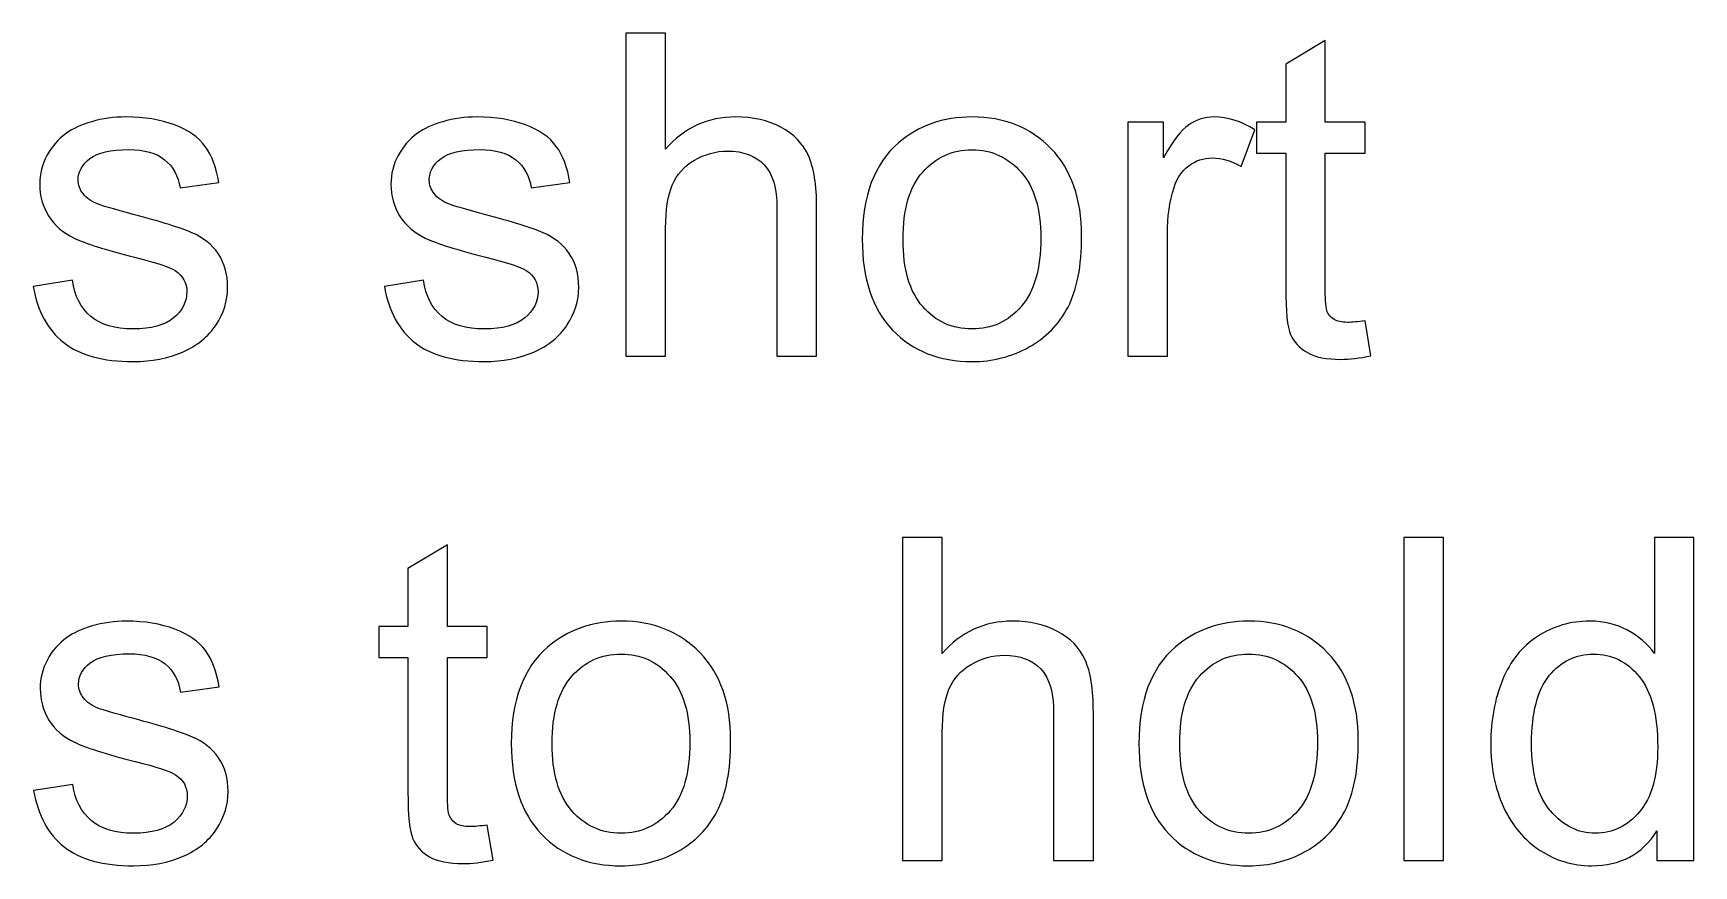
# Model space of a CAD drawing. Header units: centimetres. Extents: x -24.8 to 34.2, y -10 to 25.5.
# Drawn here: x -15.518 to -12.404, y 13.323 to 14.885 of the extents above; entities that cross this region are included whole.
import ezdxf

# ---------------------------------------------------------------- set-up
doc = ezdxf.new("R2010")
doc.units = ezdxf.units.CM
doc.header["$MEASUREMENT"] = 0
doc.layers.add('Layer 1', color=7, linetype='Continuous')

msp = doc.modelspace()

# ---------------------------------------------------------------- linework, layer by layer
at = {"layer": 'Layer 1', "color": 250}
for points, knots in [([(-14.40651, 14.27911), (-14.40651, 14.27911), (-14.40651, 14.88518), (-14.40651, 14.88518), (-14.40651, 14.88518), (-14.40651, 14.88518), (-14.33215, 14.88518), (-14.33215, 14.88518), (-14.33215, 14.88518), (-14.33215, 14.88518), (-14.33215, 14.66773), (-14.33215, 14.66773), (-14.33215, 14.66773), (-14.29743, 14.70794), (-14.25355, 14.72812), (-14.20063, 14.72812), (-14.20063, 14.72812), (-14.16818, 14.72812), (-14.13995, 14.72163), (-14.11596, 14.70879), (-14.11596, 14.70879), (-14.09198, 14.69609), (-14.07476, 14.67831), (-14.06446, 14.65573), (-14.06446, 14.65573), (-14.05416, 14.63316), (-14.04894, 14.60028), (-14.04894, 14.55738), (-14.04894, 14.55738), (-14.04894, 14.55738), (-14.04894, 14.27911), (-14.04894, 14.27911), (-14.04894, 14.27911), (-14.04894, 14.27911), (-14.12344, 14.27911), (-14.12344, 14.27911), (-14.12344, 14.27911), (-14.12344, 14.27911), (-14.12344, 14.55738), (-14.12344, 14.55738), (-14.12344, 14.55738), (-14.12344, 14.59449), (-14.13149, 14.62158), (-14.14757, 14.63852), (-14.14757, 14.63852), (-14.16366, 14.65545), (-14.18652, 14.66406), (-14.21601, 14.66406), (-14.21601, 14.66406), (-14.23803, 14.66406), (-14.25877, 14.65827), (-14.27824, 14.64684), (-14.27824, 14.64684), (-14.29771, 14.63541), (-14.31154, 14.61989), (-14.31973, 14.60028), (-14.31973, 14.60028), (-14.32805, 14.5808), (-14.33215, 14.55371), (-14.33215, 14.51928), (-14.33215, 14.51928), (-14.33215, 14.51928), (-14.33215, 14.27911), (-14.33215, 14.27911), (-14.33215, 14.27911), (-14.33215, 14.27911), (-14.40651, 14.27911), (-14.40651, 14.27911)], [0, 0, 0, 0, 0.0588235, 0.0588235, 0.0588235, 0.0588235, 0.1176471, 0.1176471, 0.1176471, 0.1176471, 0.1764706, 0.1764706, 0.1764706, 0.1764706, 0.2352941, 0.2352941, 0.2352941, 0.2352941, 0.2941176, 0.2941176, 0.2941176, 0.2941176, 0.3529412, 0.3529412, 0.3529412, 0.3529412, 0.4117647, 0.4117647, 0.4117647, 0.4117647, 0.4705882, 0.4705882, 0.4705882, 0.4705882, 0.5294118, 0.5294118, 0.5294118, 0.5294118, 0.5882353, 0.5882353, 0.5882353, 0.5882353, 0.6470588, 0.6470588, 0.6470588, 0.6470588, 0.7058824, 0.7058824, 0.7058824, 0.7058824, 0.7647059, 0.7647059, 0.7647059, 0.7647059, 0.8235294, 0.8235294, 0.8235294, 0.8235294, 0.8823529, 0.8823529, 0.8823529, 0.8823529, 0.9411765, 0.9411765, 0.9411765, 0.9411765, 1, 1, 1, 1]), ([(-13.02039, 14.34571), (-13.02039, 14.34571), (-13.00967, 14.27996), (-13.00967, 14.27996), (-13.00967, 14.27996), (-13.03055, 14.27558), (-13.04932, 14.27332), (-13.06583, 14.27332), (-13.06583, 14.27332), (-13.09292, 14.27332), (-13.11381, 14.27756), (-13.12877, 14.28617), (-13.12877, 14.28617), (-13.14358, 14.29463), (-13.15402, 14.30592), (-13.16009, 14.31989), (-13.16009, 14.31989), (-13.16616, 14.33372), (-13.16926, 14.36307), (-13.16926, 14.40766), (-13.16926, 14.40766), (-13.16926, 14.40766), (-13.16926, 14.66025), (-13.16926, 14.66025), (-13.16926, 14.66025), (-13.16926, 14.66025), (-13.22387, 14.66025), (-13.22387, 14.66025), (-13.22387, 14.66025), (-13.22387, 14.66025), (-13.22387, 14.7181), (-13.22387, 14.7181), (-13.22387, 14.7181), (-13.22387, 14.7181), (-13.16926, 14.7181), (-13.16926, 14.7181), (-13.16926, 14.7181), (-13.16926, 14.7181), (-13.16926, 14.8269), (-13.16926, 14.8269), (-13.16926, 14.8269), (-13.16926, 14.8269), (-13.09518, 14.87149), (-13.09518, 14.87149), (-13.09518, 14.87149), (-13.09518, 14.87149), (-13.09518, 14.7181), (-13.09518, 14.7181), (-13.09518, 14.7181), (-13.09518, 14.7181), (-13.02039, 14.7181), (-13.02039, 14.7181), (-13.02039, 14.7181), (-13.02039, 14.7181), (-13.02039, 14.66025), (-13.02039, 14.66025), (-13.02039, 14.66025), (-13.02039, 14.66025), (-13.09518, 14.66025), (-13.09518, 14.66025), (-13.09518, 14.66025), (-13.09518, 14.66025), (-13.09518, 14.40357), (-13.09518, 14.40357), (-13.09518, 14.40357), (-13.09518, 14.38226), (-13.09391, 14.36871), (-13.09137, 14.36265), (-13.09137, 14.36265), (-13.08869, 14.35658), (-13.08446, 14.35178), (-13.07853, 14.34811), (-13.07853, 14.34811), (-13.0726, 14.34459), (-13.06414, 14.34275), (-13.05313, 14.34275), (-13.05313, 14.34275), (-13.0448, 14.34275), (-13.03394, 14.34374), (-13.02039, 14.34571)], [0, 0, 0, 0, 0.05, 0.05, 0.05, 0.05, 0.1, 0.1, 0.1, 0.1, 0.15, 0.15, 0.15, 0.15, 0.2, 0.2, 0.2, 0.2, 0.25, 0.25, 0.25, 0.25, 0.3, 0.3, 0.3, 0.3, 0.35, 0.35, 0.35, 0.35, 0.4, 0.4, 0.4, 0.4, 0.45, 0.45, 0.45, 0.45, 0.5, 0.5, 0.5, 0.5, 0.55, 0.55, 0.55, 0.55, 0.6, 0.6, 0.6, 0.6, 0.65, 0.65, 0.65, 0.65, 0.7, 0.7, 0.7, 0.7, 0.75, 0.75, 0.75, 0.75, 0.8, 0.8, 0.8, 0.8, 0.85, 0.85, 0.85, 0.85, 0.9, 0.9, 0.9, 0.9, 0.95, 0.95, 0.95, 0.95, 1, 1, 1, 1]), ([(-15.51817, 14.4102), (-15.51817, 14.4102), (-15.44466, 14.42177), (-15.44466, 14.42177), (-15.44466, 14.42177), (-15.44056, 14.39228), (-15.42899, 14.3697), (-15.41008, 14.3539), (-15.41008, 14.3539), (-15.39132, 14.33824), (-15.36493, 14.33033), (-15.33092, 14.33033), (-15.33092, 14.33033), (-15.29677, 14.33033), (-15.27137, 14.33739), (-15.25486, 14.35122), (-15.25486, 14.35122), (-15.23835, 14.36519), (-15.23003, 14.38156), (-15.23003, 14.40018), (-15.23003, 14.40018), (-15.23003, 14.41712), (-15.23737, 14.43024), (-15.25204, 14.43998), (-15.25204, 14.43998), (-15.2622, 14.44661), (-15.2876, 14.45493), (-15.3281, 14.46509), (-15.3281, 14.46509), (-15.38257, 14.47892), (-15.42053, 14.49078), (-15.44155, 14.50093), (-15.44155, 14.50093), (-15.46258, 14.51095), (-15.47866, 14.52492), (-15.48953, 14.5427), (-15.48953, 14.5427), (-15.50039, 14.56048), (-15.5059, 14.5801), (-15.5059, 14.60155), (-15.5059, 14.60155), (-15.5059, 14.62116), (-15.50138, 14.63922), (-15.49235, 14.65587), (-15.49235, 14.65587), (-15.48346, 14.67267), (-15.47119, 14.68649), (-15.4558, 14.6975), (-15.4558, 14.6975), (-15.44423, 14.70597), (-15.42843, 14.71331), (-15.40853, 14.71923), (-15.40853, 14.71923), (-15.38849, 14.72516), (-15.36705, 14.72812), (-15.34419, 14.72812), (-15.34419, 14.72812), (-15.30976, 14.72812), (-15.27956, 14.72304), (-15.25345, 14.71316), (-15.25345, 14.71316), (-15.22735, 14.70329), (-15.20816, 14.68988), (-15.19574, 14.67295), (-15.19574, 14.67295), (-15.18332, 14.65587), (-15.17485, 14.6333), (-15.1702, 14.60493), (-15.1702, 14.60493), (-15.1702, 14.60493), (-15.24287, 14.59491), (-15.24287, 14.59491), (-15.24287, 14.59491), (-15.24626, 14.61749), (-15.25585, 14.63513), (-15.27166, 14.64783), (-15.27166, 14.64783), (-15.28746, 14.66053), (-15.3099, 14.66688), (-15.33882, 14.66688), (-15.33882, 14.66688), (-15.37297, 14.66688), (-15.39738, 14.66124), (-15.41192, 14.64995), (-15.41192, 14.64995), (-15.42659, 14.63866), (-15.43393, 14.62539), (-15.43393, 14.6103), (-15.43393, 14.6103), (-15.43393, 14.60056), (-15.43083, 14.59195), (-15.42476, 14.58419), (-15.42476, 14.58419), (-15.41869, 14.57615), (-15.40924, 14.56966), (-15.39626, 14.56429), (-15.39626, 14.56429), (-15.38878, 14.56161), (-15.3669, 14.55526), (-15.3305, 14.54538), (-15.3305, 14.54538), (-15.27786, 14.53127), (-15.24118, 14.51984), (-15.22043, 14.51081), (-15.22043, 14.51081), (-15.19955, 14.50192), (-15.18318, 14.4888), (-15.17133, 14.47173), (-15.17133, 14.47173), (-15.15947, 14.45465), (-15.15355, 14.43348), (-15.15355, 14.40808), (-15.15355, 14.40808), (-15.15355, 14.38325), (-15.16088, 14.35997), (-15.17528, 14.33795), (-15.17528, 14.33795), (-15.18981, 14.31608), (-15.2107, 14.29915), (-15.23793, 14.28715), (-15.23793, 14.28715), (-15.26516, 14.27516), (-15.29607, 14.26923), (-15.3305, 14.26923), (-15.3305, 14.26923), (-15.38765, 14.26923), (-15.43111, 14.28109), (-15.46103, 14.30479), (-15.46103, 14.30479), (-15.49094, 14.3285), (-15.50999, 14.36363), (-15.51817, 14.4102)], [0, 0, 0, 0, 0.030303, 0.030303, 0.030303, 0.030303, 0.0606061, 0.0606061, 0.0606061, 0.0606061, 0.0909091, 0.0909091, 0.0909091, 0.0909091, 0.1212121, 0.1212121, 0.1212121, 0.1212121, 0.1515152, 0.1515152, 0.1515152, 0.1515152, 0.1818182, 0.1818182, 0.1818182, 0.1818182, 0.2121212, 0.2121212, 0.2121212, 0.2121212, 0.2424242, 0.2424242, 0.2424242, 0.2424242, 0.2727273, 0.2727273, 0.2727273, 0.2727273, 0.3030303, 0.3030303, 0.3030303, 0.3030303, 0.3333333, 0.3333333, 0.3333333, 0.3333333, 0.3636364, 0.3636364, 0.3636364, 0.3636364, 0.3939394, 0.3939394, 0.3939394, 0.3939394, 0.4242424, 0.4242424, 0.4242424, 0.4242424, 0.4545455, 0.4545455, 0.4545455, 0.4545455, 0.4848485, 0.4848485, 0.4848485, 0.4848485, 0.5151515, 0.5151515, 0.5151515, 0.5151515, 0.5454545, 0.5454545, 0.5454545, 0.5454545, 0.5757576, 0.5757576, 0.5757576, 0.5757576, 0.6060606, 0.6060606, 0.6060606, 0.6060606, 0.6363636, 0.6363636, 0.6363636, 0.6363636, 0.6666667, 0.6666667, 0.6666667, 0.6666667, 0.6969697, 0.6969697, 0.6969697, 0.6969697, 0.7272727, 0.7272727, 0.7272727, 0.7272727, 0.7575758, 0.7575758, 0.7575758, 0.7575758, 0.7878788, 0.7878788, 0.7878788, 0.7878788, 0.8181818, 0.8181818, 0.8181818, 0.8181818, 0.8484848, 0.8484848, 0.8484848, 0.8484848, 0.8787879, 0.8787879, 0.8787879, 0.8787879, 0.9090909, 0.9090909, 0.9090909, 0.9090909, 0.9393939, 0.9393939, 0.9393939, 0.9393939, 0.969697, 0.969697, 0.969697, 0.969697, 1, 1, 1, 1]), ([(-14.85961, 14.4102), (-14.85961, 14.4102), (-14.7861, 14.42177), (-14.7861, 14.42177), (-14.7861, 14.42177), (-14.782, 14.39228), (-14.77043, 14.3697), (-14.75152, 14.3539), (-14.75152, 14.3539), (-14.73276, 14.33824), (-14.70637, 14.33033), (-14.67236, 14.33033), (-14.67236, 14.33033), (-14.63821, 14.33033), (-14.61281, 14.33739), (-14.5963, 14.35122), (-14.5963, 14.35122), (-14.57979, 14.36519), (-14.57147, 14.38156), (-14.57147, 14.40018), (-14.57147, 14.40018), (-14.57147, 14.41712), (-14.57881, 14.43024), (-14.59348, 14.43998), (-14.59348, 14.43998), (-14.60364, 14.44661), (-14.62904, 14.45493), (-14.66954, 14.46509), (-14.66954, 14.46509), (-14.72401, 14.47892), (-14.76197, 14.49078), (-14.78299, 14.50093), (-14.78299, 14.50093), (-14.80402, 14.51095), (-14.8201, 14.52492), (-14.83097, 14.5427), (-14.83097, 14.5427), (-14.84183, 14.56048), (-14.84734, 14.5801), (-14.84734, 14.60155), (-14.84734, 14.60155), (-14.84734, 14.62116), (-14.84282, 14.63922), (-14.83379, 14.65587), (-14.83379, 14.65587), (-14.8249, 14.67267), (-14.81263, 14.68649), (-14.79724, 14.6975), (-14.79724, 14.6975), (-14.78567, 14.70597), (-14.76987, 14.71331), (-14.74997, 14.71923), (-14.74997, 14.71923), (-14.72993, 14.72516), (-14.70849, 14.72812), (-14.68563, 14.72812), (-14.68563, 14.72812), (-14.6512, 14.72812), (-14.621, 14.72304), (-14.59489, 14.71316), (-14.59489, 14.71316), (-14.56879, 14.70329), (-14.5496, 14.68988), (-14.53718, 14.67295), (-14.53718, 14.67295), (-14.52476, 14.65587), (-14.51629, 14.6333), (-14.51164, 14.60493), (-14.51164, 14.60493), (-14.51164, 14.60493), (-14.58431, 14.59491), (-14.58431, 14.59491), (-14.58431, 14.59491), (-14.5877, 14.61749), (-14.59729, 14.63513), (-14.6131, 14.64783), (-14.6131, 14.64783), (-14.6289, 14.66053), (-14.65134, 14.66688), (-14.68026, 14.66688), (-14.68026, 14.66688), (-14.71441, 14.66688), (-14.73882, 14.66124), (-14.75336, 14.64995), (-14.75336, 14.64995), (-14.76803, 14.63866), (-14.77537, 14.62539), (-14.77537, 14.6103), (-14.77537, 14.6103), (-14.77537, 14.60056), (-14.77227, 14.59195), (-14.7662, 14.58419), (-14.7662, 14.58419), (-14.76013, 14.57615), (-14.75068, 14.56966), (-14.7377, 14.56429), (-14.7377, 14.56429), (-14.73022, 14.56161), (-14.70834, 14.55526), (-14.67194, 14.54538), (-14.67194, 14.54538), (-14.6193, 14.53127), (-14.58262, 14.51984), (-14.56187, 14.51081), (-14.56187, 14.51081), (-14.54099, 14.50192), (-14.52462, 14.4888), (-14.51277, 14.47173), (-14.51277, 14.47173), (-14.50091, 14.45465), (-14.49499, 14.43348), (-14.49499, 14.40808), (-14.49499, 14.40808), (-14.49499, 14.38325), (-14.50232, 14.35997), (-14.51672, 14.33795), (-14.51672, 14.33795), (-14.53125, 14.31608), (-14.55214, 14.29915), (-14.57937, 14.28715), (-14.57937, 14.28715), (-14.6066, 14.27516), (-14.63751, 14.26923), (-14.67194, 14.26923), (-14.67194, 14.26923), (-14.72909, 14.26923), (-14.77255, 14.28109), (-14.80247, 14.30479), (-14.80247, 14.30479), (-14.83238, 14.3285), (-14.85143, 14.36363), (-14.85961, 14.4102)], [0, 0, 0, 0, 0.030303, 0.030303, 0.030303, 0.030303, 0.0606061, 0.0606061, 0.0606061, 0.0606061, 0.0909091, 0.0909091, 0.0909091, 0.0909091, 0.1212121, 0.1212121, 0.1212121, 0.1212121, 0.1515152, 0.1515152, 0.1515152, 0.1515152, 0.1818182, 0.1818182, 0.1818182, 0.1818182, 0.2121212, 0.2121212, 0.2121212, 0.2121212, 0.2424242, 0.2424242, 0.2424242, 0.2424242, 0.2727273, 0.2727273, 0.2727273, 0.2727273, 0.3030303, 0.3030303, 0.3030303, 0.3030303, 0.3333333, 0.3333333, 0.3333333, 0.3333333, 0.3636364, 0.3636364, 0.3636364, 0.3636364, 0.3939394, 0.3939394, 0.3939394, 0.3939394, 0.4242424, 0.4242424, 0.4242424, 0.4242424, 0.4545455, 0.4545455, 0.4545455, 0.4545455, 0.4848485, 0.4848485, 0.4848485, 0.4848485, 0.5151515, 0.5151515, 0.5151515, 0.5151515, 0.5454545, 0.5454545, 0.5454545, 0.5454545, 0.5757576, 0.5757576, 0.5757576, 0.5757576, 0.6060606, 0.6060606, 0.6060606, 0.6060606, 0.6363636, 0.6363636, 0.6363636, 0.6363636, 0.6666667, 0.6666667, 0.6666667, 0.6666667, 0.6969697, 0.6969697, 0.6969697, 0.6969697, 0.7272727, 0.7272727, 0.7272727, 0.7272727, 0.7575758, 0.7575758, 0.7575758, 0.7575758, 0.7878788, 0.7878788, 0.7878788, 0.7878788, 0.8181818, 0.8181818, 0.8181818, 0.8181818, 0.8484848, 0.8484848, 0.8484848, 0.8484848, 0.8787879, 0.8787879, 0.8787879, 0.8787879, 0.9090909, 0.9090909, 0.9090909, 0.9090909, 0.9393939, 0.9393939, 0.9393939, 0.9393939, 0.969697, 0.969697, 0.969697, 0.969697, 1, 1, 1, 1]), ([(-13.96343, 14.49868), (-13.96343, 14.57996), (-13.94085, 14.64021), (-13.89556, 14.6793), (-13.89556, 14.6793), (-13.85788, 14.71175), (-13.81188, 14.72812), (-13.75755, 14.72812), (-13.75755, 14.72812), (-13.69715, 14.72812), (-13.64777, 14.70837), (-13.60953, 14.66871), (-13.60953, 14.66871), (-13.57114, 14.6292), (-13.55209, 14.57459), (-13.55209, 14.50489), (-13.55209, 14.50489), (-13.55209, 14.4483), (-13.56056, 14.40385), (-13.57749, 14.37154), (-13.57749, 14.37154), (-13.59443, 14.33908), (-13.61912, 14.31396), (-13.65143, 14.29604), (-13.65143, 14.29604), (-13.68389, 14.27812), (-13.71917, 14.26923), (-13.75755, 14.26923), (-13.75755, 14.26923), (-13.81893, 14.26923), (-13.8686, 14.28885), (-13.90656, 14.32836), (-13.90656, 14.32836), (-13.94452, 14.36773), (-13.96343, 14.42445), (-13.96343, 14.49868)], [0, 0, 0, 0, 0.1111111, 0.1111111, 0.1111111, 0.1111111, 0.2222222, 0.2222222, 0.2222222, 0.2222222, 0.3333333, 0.3333333, 0.3333333, 0.3333333, 0.4444444, 0.4444444, 0.4444444, 0.4444444, 0.5555556, 0.5555556, 0.5555556, 0.5555556, 0.6666667, 0.6666667, 0.6666667, 0.6666667, 0.7777778, 0.7777778, 0.7777778, 0.7777778, 0.8888889, 0.8888889, 0.8888889, 0.8888889, 1, 1, 1, 1]), ([(-13.4656, 14.27911), (-13.4656, 14.27911), (-13.4656, 14.7181), (-13.4656, 14.7181), (-13.4656, 14.7181), (-13.4656, 14.7181), (-13.39871, 14.7181), (-13.39871, 14.7181), (-13.39871, 14.7181), (-13.39871, 14.7181), (-13.39871, 14.65164), (-13.39871, 14.65164), (-13.39871, 14.65164), (-13.38164, 14.68268), (-13.36583, 14.70329), (-13.3513, 14.71316), (-13.3513, 14.71316), (-13.3369, 14.72304), (-13.32096, 14.72812), (-13.3036, 14.72812), (-13.3036, 14.72812), (-13.27849, 14.72812), (-13.25309, 14.72008), (-13.22712, 14.70413), (-13.22712, 14.70413), (-13.22712, 14.70413), (-13.2528, 14.63499), (-13.2528, 14.63499), (-13.2528, 14.63499), (-13.27087, 14.64585), (-13.28907, 14.65122), (-13.30727, 14.65122), (-13.30727, 14.65122), (-13.32364, 14.65122), (-13.33817, 14.64628), (-13.35116, 14.63654), (-13.35116, 14.63654), (-13.36414, 14.62666), (-13.37331, 14.61312), (-13.37881, 14.59576), (-13.37881, 14.59576), (-13.38714, 14.56937), (-13.39123, 14.54045), (-13.39123, 14.50898), (-13.39123, 14.50898), (-13.39123, 14.50898), (-13.39123, 14.27911), (-13.39123, 14.27911), (-13.39123, 14.27911), (-13.39123, 14.27911), (-13.4656, 14.27911), (-13.4656, 14.27911)], [0, 0, 0, 0, 0.0769231, 0.0769231, 0.0769231, 0.0769231, 0.1538462, 0.1538462, 0.1538462, 0.1538462, 0.2307692, 0.2307692, 0.2307692, 0.2307692, 0.3076923, 0.3076923, 0.3076923, 0.3076923, 0.3846154, 0.3846154, 0.3846154, 0.3846154, 0.4615385, 0.4615385, 0.4615385, 0.4615385, 0.5384615, 0.5384615, 0.5384615, 0.5384615, 0.6153846, 0.6153846, 0.6153846, 0.6153846, 0.6923077, 0.6923077, 0.6923077, 0.6923077, 0.7692308, 0.7692308, 0.7692308, 0.7692308, 0.8461538, 0.8461538, 0.8461538, 0.8461538, 0.9230769, 0.9230769, 0.9230769, 0.9230769, 1, 1, 1, 1]), ([(-13.88695, 14.49868), (-13.88695, 14.44237), (-13.87467, 14.40032), (-13.85012, 14.37238), (-13.85012, 14.37238), (-13.82556, 14.3443), (-13.79466, 14.33033), (-13.75755, 14.33033), (-13.75755, 14.33033), (-13.72058, 14.33033), (-13.68982, 14.34444), (-13.66526, 14.37252), (-13.66526, 14.37252), (-13.64085, 14.40061), (-13.62858, 14.4435), (-13.62858, 14.50108), (-13.62858, 14.50108), (-13.62858, 14.5554), (-13.64085, 14.59661), (-13.66555, 14.62455), (-13.66555, 14.62455), (-13.69024, 14.65249), (-13.72086, 14.66646), (-13.75755, 14.66646), (-13.75755, 14.66646), (-13.79466, 14.66646), (-13.82556, 14.65249), (-13.85012, 14.62469), (-13.85012, 14.62469), (-13.87467, 14.59689), (-13.88695, 14.55484), (-13.88695, 14.49868)], [0, 0, 0, 0, 0.125, 0.125, 0.125, 0.125, 0.25, 0.25, 0.25, 0.25, 0.375, 0.375, 0.375, 0.375, 0.5, 0.5, 0.5, 0.5, 0.625, 0.625, 0.625, 0.625, 0.75, 0.75, 0.75, 0.75, 0.875, 0.875, 0.875, 0.875, 1, 1, 1, 1]), ([(-14.66658, 13.39985), (-14.66658, 13.39985), (-14.65586, 13.3341), (-14.65586, 13.3341), (-14.65586, 13.3341), (-14.67674, 13.32972), (-14.69551, 13.32746), (-14.71202, 13.32746), (-14.71202, 13.32746), (-14.73911, 13.32746), (-14.76, 13.3317), (-14.77496, 13.34031), (-14.77496, 13.34031), (-14.78977, 13.34877), (-14.80021, 13.36006), (-14.80628, 13.37403), (-14.80628, 13.37403), (-14.81235, 13.38786), (-14.81545, 13.41721), (-14.81545, 13.4618), (-14.81545, 13.4618), (-14.81545, 13.4618), (-14.81545, 13.71439), (-14.81545, 13.71439), (-14.81545, 13.71439), (-14.81545, 13.71439), (-14.87006, 13.71439), (-14.87006, 13.71439), (-14.87006, 13.71439), (-14.87006, 13.71439), (-14.87006, 13.77224), (-14.87006, 13.77224), (-14.87006, 13.77224), (-14.87006, 13.77224), (-14.81545, 13.77224), (-14.81545, 13.77224), (-14.81545, 13.77224), (-14.81545, 13.77224), (-14.81545, 13.88104), (-14.81545, 13.88104), (-14.81545, 13.88104), (-14.81545, 13.88104), (-14.74137, 13.92563), (-14.74137, 13.92563), (-14.74137, 13.92563), (-14.74137, 13.92563), (-14.74137, 13.77224), (-14.74137, 13.77224), (-14.74137, 13.77224), (-14.74137, 13.77224), (-14.66658, 13.77224), (-14.66658, 13.77224), (-14.66658, 13.77224), (-14.66658, 13.77224), (-14.66658, 13.71439), (-14.66658, 13.71439), (-14.66658, 13.71439), (-14.66658, 13.71439), (-14.74137, 13.71439), (-14.74137, 13.71439), (-14.74137, 13.71439), (-14.74137, 13.71439), (-14.74137, 13.45771), (-14.74137, 13.45771), (-14.74137, 13.45771), (-14.74137, 13.4364), (-14.7401, 13.42285), (-14.73756, 13.41679), (-14.73756, 13.41679), (-14.73488, 13.41072), (-14.73065, 13.40592), (-14.72472, 13.40225), (-14.72472, 13.40225), (-14.71879, 13.39873), (-14.71033, 13.39689), (-14.69932, 13.39689), (-14.69932, 13.39689), (-14.69099, 13.39689), (-14.68013, 13.39788), (-14.66658, 13.39985)], [0, 0, 0, 0, 0.05, 0.05, 0.05, 0.05, 0.1, 0.1, 0.1, 0.1, 0.15, 0.15, 0.15, 0.15, 0.2, 0.2, 0.2, 0.2, 0.25, 0.25, 0.25, 0.25, 0.3, 0.3, 0.3, 0.3, 0.35, 0.35, 0.35, 0.35, 0.4, 0.4, 0.4, 0.4, 0.45, 0.45, 0.45, 0.45, 0.5, 0.5, 0.5, 0.5, 0.55, 0.55, 0.55, 0.55, 0.6, 0.6, 0.6, 0.6, 0.65, 0.65, 0.65, 0.65, 0.7, 0.7, 0.7, 0.7, 0.75, 0.75, 0.75, 0.75, 0.8, 0.8, 0.8, 0.8, 0.85, 0.85, 0.85, 0.85, 0.9, 0.9, 0.9, 0.9, 0.95, 0.95, 0.95, 0.95, 1, 1, 1, 1]), ([(-13.88766, 13.33325), (-13.88766, 13.33325), (-13.88766, 13.93932), (-13.88766, 13.93932), (-13.88766, 13.93932), (-13.88766, 13.93932), (-13.8133, 13.93932), (-13.8133, 13.93932), (-13.8133, 13.93932), (-13.8133, 13.93932), (-13.8133, 13.72187), (-13.8133, 13.72187), (-13.8133, 13.72187), (-13.77858, 13.76208), (-13.7347, 13.78226), (-13.68178, 13.78226), (-13.68178, 13.78226), (-13.64933, 13.78226), (-13.6211, 13.77577), (-13.59711, 13.76293), (-13.59711, 13.76293), (-13.57313, 13.75023), (-13.55591, 13.73245), (-13.54561, 13.70987), (-13.54561, 13.70987), (-13.53531, 13.6873), (-13.53009, 13.65442), (-13.53009, 13.61152), (-13.53009, 13.61152), (-13.53009, 13.61152), (-13.53009, 13.33325), (-13.53009, 13.33325), (-13.53009, 13.33325), (-13.53009, 13.33325), (-13.60459, 13.33325), (-13.60459, 13.33325), (-13.60459, 13.33325), (-13.60459, 13.33325), (-13.60459, 13.61152), (-13.60459, 13.61152), (-13.60459, 13.61152), (-13.60459, 13.64863), (-13.61264, 13.67572), (-13.62872, 13.69266), (-13.62872, 13.69266), (-13.64481, 13.70959), (-13.66767, 13.7182), (-13.69716, 13.7182), (-13.69716, 13.7182), (-13.71918, 13.7182), (-13.73992, 13.71241), (-13.75939, 13.70098), (-13.75939, 13.70098), (-13.77886, 13.68955), (-13.79269, 13.67403), (-13.80088, 13.65442), (-13.80088, 13.65442), (-13.8092, 13.63494), (-13.8133, 13.60785), (-13.8133, 13.57342), (-13.8133, 13.57342), (-13.8133, 13.57342), (-13.8133, 13.33325), (-13.8133, 13.33325), (-13.8133, 13.33325), (-13.8133, 13.33325), (-13.88766, 13.33325), (-13.88766, 13.33325)], [0, 0, 0, 0, 0.0588235, 0.0588235, 0.0588235, 0.0588235, 0.1176471, 0.1176471, 0.1176471, 0.1176471, 0.1764706, 0.1764706, 0.1764706, 0.1764706, 0.2352941, 0.2352941, 0.2352941, 0.2352941, 0.2941176, 0.2941176, 0.2941176, 0.2941176, 0.3529412, 0.3529412, 0.3529412, 0.3529412, 0.4117647, 0.4117647, 0.4117647, 0.4117647, 0.4705882, 0.4705882, 0.4705882, 0.4705882, 0.5294118, 0.5294118, 0.5294118, 0.5294118, 0.5882353, 0.5882353, 0.5882353, 0.5882353, 0.6470588, 0.6470588, 0.6470588, 0.6470588, 0.7058824, 0.7058824, 0.7058824, 0.7058824, 0.7647059, 0.7647059, 0.7647059, 0.7647059, 0.8235294, 0.8235294, 0.8235294, 0.8235294, 0.8823529, 0.8823529, 0.8823529, 0.8823529, 0.9411765, 0.9411765, 0.9411765, 0.9411765, 1, 1, 1, 1]), ([(-12.94759, 13.33325), (-12.94759, 13.33325), (-12.94759, 13.93932), (-12.94759, 13.93932), (-12.94759, 13.93932), (-12.94759, 13.93932), (-12.87323, 13.93932), (-12.87323, 13.93932), (-12.87323, 13.93932), (-12.87323, 13.93932), (-12.87323, 13.33325), (-12.87323, 13.33325), (-12.87323, 13.33325), (-12.87323, 13.33325), (-12.94759, 13.33325), (-12.94759, 13.33325)], [0, 0, 0, 0, 0.25, 0.25, 0.25, 0.25, 0.5, 0.5, 0.5, 0.5, 0.75, 0.75, 0.75, 0.75, 1, 1, 1, 1]), ([(-12.47304, 13.33325), (-12.47304, 13.33325), (-12.47304, 13.38871), (-12.47304, 13.38871), (-12.47304, 13.38871), (-12.50084, 13.3451), (-12.54176, 13.32337), (-12.59581, 13.32337), (-12.59581, 13.32337), (-12.6308, 13.32337), (-12.66297, 13.33297), (-12.69233, 13.3523), (-12.69233, 13.3523), (-12.72168, 13.37149), (-12.74439, 13.39844), (-12.76062, 13.43316), (-12.76062, 13.43316), (-12.77671, 13.46773), (-12.78475, 13.50738), (-12.78475, 13.55239), (-12.78475, 13.55239), (-12.78475, 13.59614), (-12.77741, 13.63593), (-12.76288, 13.67163), (-12.76288, 13.67163), (-12.7482, 13.70733), (-12.72633, 13.73471), (-12.69712, 13.75362), (-12.69712, 13.75362), (-12.66791, 13.77267), (-12.63518, 13.78226), (-12.59905, 13.78226), (-12.59905, 13.78226), (-12.57266, 13.78226), (-12.5491, 13.77662), (-12.5285, 13.76547), (-12.5285, 13.76547), (-12.50775, 13.75432), (-12.49096, 13.73979), (-12.47798, 13.72187), (-12.47798, 13.72187), (-12.47798, 13.72187), (-12.47798, 13.93932), (-12.47798, 13.93932), (-12.47798, 13.93932), (-12.47798, 13.93932), (-12.40404, 13.93932), (-12.40404, 13.93932), (-12.40404, 13.93932), (-12.40404, 13.93932), (-12.40404, 13.33325), (-12.40404, 13.33325), (-12.40404, 13.33325), (-12.40404, 13.33325), (-12.47304, 13.33325), (-12.47304, 13.33325)], [0, 0, 0, 0, 0.0714286, 0.0714286, 0.0714286, 0.0714286, 0.1428571, 0.1428571, 0.1428571, 0.1428571, 0.2142857, 0.2142857, 0.2142857, 0.2142857, 0.2857143, 0.2857143, 0.2857143, 0.2857143, 0.3571429, 0.3571429, 0.3571429, 0.3571429, 0.4285714, 0.4285714, 0.4285714, 0.4285714, 0.5, 0.5, 0.5, 0.5, 0.5714286, 0.5714286, 0.5714286, 0.5714286, 0.6428571, 0.6428571, 0.6428571, 0.6428571, 0.7142857, 0.7142857, 0.7142857, 0.7142857, 0.7857143, 0.7857143, 0.7857143, 0.7857143, 0.8571429, 0.8571429, 0.8571429, 0.8571429, 0.9285714, 0.9285714, 0.9285714, 0.9285714, 1, 1, 1, 1]), ([(-15.51733, 13.46434), (-15.51733, 13.46434), (-15.44382, 13.47591), (-15.44382, 13.47591), (-15.44382, 13.47591), (-15.43972, 13.44642), (-15.42815, 13.42384), (-15.40924, 13.40804), (-15.40924, 13.40804), (-15.39048, 13.39238), (-15.36409, 13.38447), (-15.33008, 13.38447), (-15.33008, 13.38447), (-15.29593, 13.38447), (-15.27053, 13.39153), (-15.25402, 13.40536), (-15.25402, 13.40536), (-15.23751, 13.41933), (-15.22919, 13.4357), (-15.22919, 13.45432), (-15.22919, 13.45432), (-15.22919, 13.47126), (-15.23653, 13.48438), (-15.2512, 13.49412), (-15.2512, 13.49412), (-15.26136, 13.50075), (-15.28676, 13.50907), (-15.32726, 13.51923), (-15.32726, 13.51923), (-15.38173, 13.53306), (-15.41969, 13.54492), (-15.44071, 13.55507), (-15.44071, 13.55507), (-15.46174, 13.56509), (-15.47782, 13.57906), (-15.48869, 13.59684), (-15.48869, 13.59684), (-15.49955, 13.61462), (-15.50506, 13.63424), (-15.50506, 13.65569), (-15.50506, 13.65569), (-15.50506, 13.6753), (-15.50054, 13.69336), (-15.49151, 13.71001), (-15.49151, 13.71001), (-15.48262, 13.72681), (-15.47035, 13.74063), (-15.45496, 13.75164), (-15.45496, 13.75164), (-15.44339, 13.76011), (-15.42759, 13.76745), (-15.40769, 13.77337), (-15.40769, 13.77337), (-15.38765, 13.7793), (-15.36621, 13.78226), (-15.34335, 13.78226), (-15.34335, 13.78226), (-15.30892, 13.78226), (-15.27872, 13.77718), (-15.25261, 13.7673), (-15.25261, 13.7673), (-15.22651, 13.75743), (-15.20732, 13.74402), (-15.1949, 13.72709), (-15.1949, 13.72709), (-15.18248, 13.71001), (-15.17401, 13.68744), (-15.16936, 13.65907), (-15.16936, 13.65907), (-15.16936, 13.65907), (-15.24203, 13.64905), (-15.24203, 13.64905), (-15.24203, 13.64905), (-15.24542, 13.67163), (-15.25501, 13.68927), (-15.27082, 13.70197), (-15.27082, 13.70197), (-15.28662, 13.71467), (-15.30906, 13.72102), (-15.33798, 13.72102), (-15.33798, 13.72102), (-15.37213, 13.72102), (-15.39654, 13.71538), (-15.41108, 13.70409), (-15.41108, 13.70409), (-15.42575, 13.6928), (-15.43309, 13.67953), (-15.43309, 13.66444), (-15.43309, 13.66444), (-15.43309, 13.6547), (-15.42999, 13.64609), (-15.42392, 13.63833), (-15.42392, 13.63833), (-15.41785, 13.63029), (-15.4084, 13.6238), (-15.39542, 13.61843), (-15.39542, 13.61843), (-15.38794, 13.61575), (-15.36606, 13.6094), (-15.32966, 13.59952), (-15.32966, 13.59952), (-15.27702, 13.58541), (-15.24034, 13.57398), (-15.21959, 13.56495), (-15.21959, 13.56495), (-15.19871, 13.55606), (-15.18234, 13.54294), (-15.17049, 13.52587), (-15.17049, 13.52587), (-15.15863, 13.50879), (-15.15271, 13.48762), (-15.15271, 13.46222), (-15.15271, 13.46222), (-15.15271, 13.43739), (-15.16004, 13.41411), (-15.17444, 13.39209), (-15.17444, 13.39209), (-15.18897, 13.37022), (-15.20986, 13.35329), (-15.23709, 13.34129), (-15.23709, 13.34129), (-15.26432, 13.3293), (-15.29523, 13.32337), (-15.32966, 13.32337), (-15.32966, 13.32337), (-15.38681, 13.32337), (-15.43027, 13.33523), (-15.46019, 13.35893), (-15.46019, 13.35893), (-15.4901, 13.38264), (-15.50915, 13.41777), (-15.51733, 13.46434)], [0, 0, 0, 0, 0.030303, 0.030303, 0.030303, 0.030303, 0.0606061, 0.0606061, 0.0606061, 0.0606061, 0.0909091, 0.0909091, 0.0909091, 0.0909091, 0.1212121, 0.1212121, 0.1212121, 0.1212121, 0.1515152, 0.1515152, 0.1515152, 0.1515152, 0.1818182, 0.1818182, 0.1818182, 0.1818182, 0.2121212, 0.2121212, 0.2121212, 0.2121212, 0.2424242, 0.2424242, 0.2424242, 0.2424242, 0.2727273, 0.2727273, 0.2727273, 0.2727273, 0.3030303, 0.3030303, 0.3030303, 0.3030303, 0.3333333, 0.3333333, 0.3333333, 0.3333333, 0.3636364, 0.3636364, 0.3636364, 0.3636364, 0.3939394, 0.3939394, 0.3939394, 0.3939394, 0.4242424, 0.4242424, 0.4242424, 0.4242424, 0.4545455, 0.4545455, 0.4545455, 0.4545455, 0.4848485, 0.4848485, 0.4848485, 0.4848485, 0.5151515, 0.5151515, 0.5151515, 0.5151515, 0.5454545, 0.5454545, 0.5454545, 0.5454545, 0.5757576, 0.5757576, 0.5757576, 0.5757576, 0.6060606, 0.6060606, 0.6060606, 0.6060606, 0.6363636, 0.6363636, 0.6363636, 0.6363636, 0.6666667, 0.6666667, 0.6666667, 0.6666667, 0.6969697, 0.6969697, 0.6969697, 0.6969697, 0.7272727, 0.7272727, 0.7272727, 0.7272727, 0.7575758, 0.7575758, 0.7575758, 0.7575758, 0.7878788, 0.7878788, 0.7878788, 0.7878788, 0.8181818, 0.8181818, 0.8181818, 0.8181818, 0.8484848, 0.8484848, 0.8484848, 0.8484848, 0.8787879, 0.8787879, 0.8787879, 0.8787879, 0.9090909, 0.9090909, 0.9090909, 0.9090909, 0.9393939, 0.9393939, 0.9393939, 0.9393939, 0.969697, 0.969697, 0.969697, 0.969697, 1, 1, 1, 1]), ([(-14.62157, 13.55282), (-14.62157, 13.6341), (-14.59899, 13.69435), (-14.5537, 13.73344), (-14.5537, 13.73344), (-14.51602, 13.76589), (-14.47002, 13.78226), (-14.41569, 13.78226), (-14.41569, 13.78226), (-14.35529, 13.78226), (-14.30591, 13.76251), (-14.26767, 13.72285), (-14.26767, 13.72285), (-14.22928, 13.68334), (-14.21023, 13.62873), (-14.21023, 13.55903), (-14.21023, 13.55903), (-14.21023, 13.50244), (-14.2187, 13.45799), (-14.23563, 13.42568), (-14.23563, 13.42568), (-14.25257, 13.39322), (-14.27726, 13.3681), (-14.30957, 13.35018), (-14.30957, 13.35018), (-14.34203, 13.33226), (-14.37731, 13.32337), (-14.41569, 13.32337), (-14.41569, 13.32337), (-14.47707, 13.32337), (-14.52674, 13.34299), (-14.5647, 13.3825), (-14.5647, 13.3825), (-14.60266, 13.42187), (-14.62157, 13.47859), (-14.62157, 13.55282)], [0, 0, 0, 0, 0.1111111, 0.1111111, 0.1111111, 0.1111111, 0.2222222, 0.2222222, 0.2222222, 0.2222222, 0.3333333, 0.3333333, 0.3333333, 0.3333333, 0.4444444, 0.4444444, 0.4444444, 0.4444444, 0.5555556, 0.5555556, 0.5555556, 0.5555556, 0.6666667, 0.6666667, 0.6666667, 0.6666667, 0.7777778, 0.7777778, 0.7777778, 0.7777778, 0.8888889, 0.8888889, 0.8888889, 0.8888889, 1, 1, 1, 1]), ([(-13.44458, 13.55282), (-13.44458, 13.6341), (-13.422, 13.69435), (-13.37671, 13.73344), (-13.37671, 13.73344), (-13.33903, 13.76589), (-13.29303, 13.78226), (-13.2387, 13.78226), (-13.2387, 13.78226), (-13.1783, 13.78226), (-13.12892, 13.76251), (-13.09068, 13.72285), (-13.09068, 13.72285), (-13.05229, 13.68334), (-13.03324, 13.62873), (-13.03324, 13.55903), (-13.03324, 13.55903), (-13.03324, 13.50244), (-13.04171, 13.45799), (-13.05864, 13.42568), (-13.05864, 13.42568), (-13.07558, 13.39322), (-13.10027, 13.3681), (-13.13258, 13.35018), (-13.13258, 13.35018), (-13.16504, 13.33226), (-13.20032, 13.32337), (-13.2387, 13.32337), (-13.2387, 13.32337), (-13.30008, 13.32337), (-13.34975, 13.34299), (-13.38771, 13.3825), (-13.38771, 13.3825), (-13.42567, 13.42187), (-13.44458, 13.47859), (-13.44458, 13.55282)], [0, 0, 0, 0, 0.1111111, 0.1111111, 0.1111111, 0.1111111, 0.2222222, 0.2222222, 0.2222222, 0.2222222, 0.3333333, 0.3333333, 0.3333333, 0.3333333, 0.4444444, 0.4444444, 0.4444444, 0.4444444, 0.5555556, 0.5555556, 0.5555556, 0.5555556, 0.6666667, 0.6666667, 0.6666667, 0.6666667, 0.7777778, 0.7777778, 0.7777778, 0.7777778, 0.8888889, 0.8888889, 0.8888889, 0.8888889, 1, 1, 1, 1]), ([(-14.54509, 13.55282), (-14.54509, 13.49651), (-14.53281, 13.45446), (-14.50826, 13.42652), (-14.50826, 13.42652), (-14.4837, 13.39844), (-14.4528, 13.38447), (-14.41569, 13.38447), (-14.41569, 13.38447), (-14.37872, 13.38447), (-14.34796, 13.39858), (-14.3234, 13.42666), (-14.3234, 13.42666), (-14.29899, 13.45475), (-14.28672, 13.49764), (-14.28672, 13.55522), (-14.28672, 13.55522), (-14.28672, 13.60954), (-14.29899, 13.65075), (-14.32369, 13.67869), (-14.32369, 13.67869), (-14.34838, 13.70663), (-14.379, 13.7206), (-14.41569, 13.7206), (-14.41569, 13.7206), (-14.4528, 13.7206), (-14.4837, 13.70663), (-14.50826, 13.67883), (-14.50826, 13.67883), (-14.53281, 13.65103), (-14.54509, 13.60898), (-14.54509, 13.55282)], [0, 0, 0, 0, 0.125, 0.125, 0.125, 0.125, 0.25, 0.25, 0.25, 0.25, 0.375, 0.375, 0.375, 0.375, 0.5, 0.5, 0.5, 0.5, 0.625, 0.625, 0.625, 0.625, 0.75, 0.75, 0.75, 0.75, 0.875, 0.875, 0.875, 0.875, 1, 1, 1, 1]), ([(-13.3681, 13.55282), (-13.3681, 13.49651), (-13.35582, 13.45446), (-13.33127, 13.42652), (-13.33127, 13.42652), (-13.30671, 13.39844), (-13.27581, 13.38447), (-13.2387, 13.38447), (-13.2387, 13.38447), (-13.20173, 13.38447), (-13.17097, 13.39858), (-13.14641, 13.42666), (-13.14641, 13.42666), (-13.122, 13.45475), (-13.10973, 13.49764), (-13.10973, 13.55522), (-13.10973, 13.55522), (-13.10973, 13.60954), (-13.122, 13.65075), (-13.1467, 13.67869), (-13.1467, 13.67869), (-13.17139, 13.70663), (-13.20201, 13.7206), (-13.2387, 13.7206), (-13.2387, 13.7206), (-13.27581, 13.7206), (-13.30671, 13.70663), (-13.33127, 13.67883), (-13.33127, 13.67883), (-13.35582, 13.65103), (-13.3681, 13.60898), (-13.3681, 13.55282)], [0, 0, 0, 0, 0.125, 0.125, 0.125, 0.125, 0.25, 0.25, 0.25, 0.25, 0.375, 0.375, 0.375, 0.375, 0.5, 0.5, 0.5, 0.5, 0.625, 0.625, 0.625, 0.625, 0.75, 0.75, 0.75, 0.75, 0.875, 0.875, 0.875, 0.875, 1, 1, 1, 1]), ([(-12.70827, 13.55239), (-12.70827, 13.49609), (-12.69642, 13.45404), (-12.67271, 13.42624), (-12.67271, 13.42624), (-12.649, 13.39844), (-12.62106, 13.38447), (-12.58875, 13.38447), (-12.58875, 13.38447), (-12.5563, 13.38447), (-12.52864, 13.39788), (-12.50592, 13.42441), (-12.50592, 13.42441), (-12.4832, 13.45094), (-12.47177, 13.49158), (-12.47177, 13.54618), (-12.47177, 13.54618), (-12.47177, 13.6063), (-12.48334, 13.65032), (-12.50648, 13.67841), (-12.50648, 13.67841), (-12.52963, 13.70663), (-12.55813, 13.7206), (-12.59214, 13.7206), (-12.59214, 13.7206), (-12.62516, 13.7206), (-12.65281, 13.70705), (-12.67497, 13.6801), (-12.67497, 13.6801), (-12.69712, 13.65315), (-12.70827, 13.61053), (-12.70827, 13.55239)], [0, 0, 0, 0, 0.125, 0.125, 0.125, 0.125, 0.25, 0.25, 0.25, 0.25, 0.375, 0.375, 0.375, 0.375, 0.5, 0.5, 0.5, 0.5, 0.625, 0.625, 0.625, 0.625, 0.75, 0.75, 0.75, 0.75, 0.875, 0.875, 0.875, 0.875, 1, 1, 1, 1])]:
    msp.add_open_spline(points, degree=3, knots=knots, dxfattribs=at)

doc.saveas('drawing.dxf')
